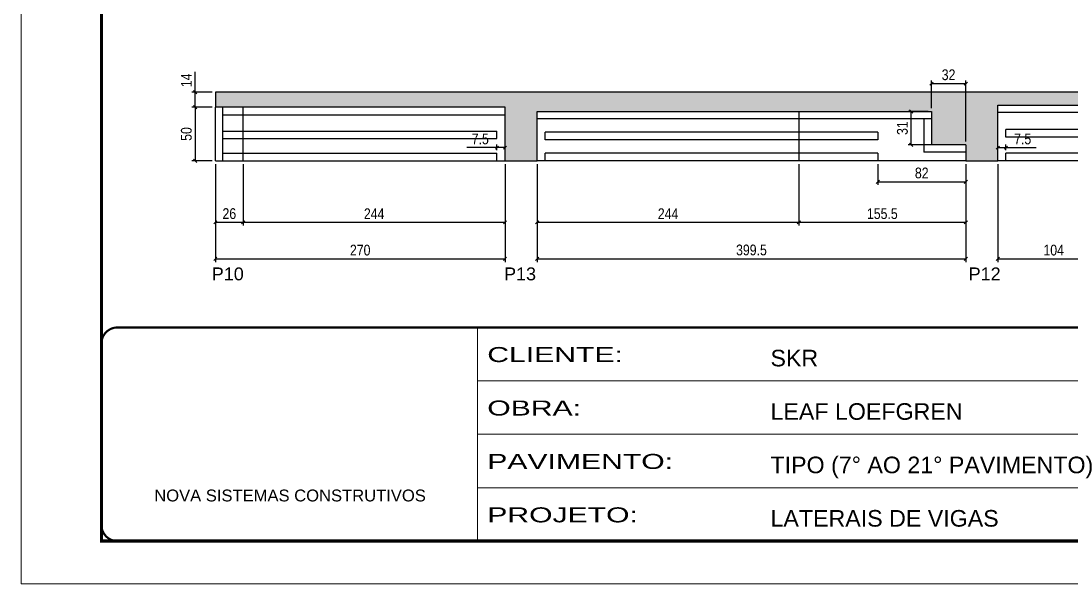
# Model space of a CAD drawing. Extents: x 3309 to 9563, y -2522 to 14608.
# Drawn here: x 3309 to 4288, y 10112 to 10637 of the extents above; entities that cross this region are included whole.
import ezdxf

# ---------------------------------------------------------------- set-up
doc = ezdxf.new("R2010")
doc.units = 0
doc.linetypes.add('CONTINUO', pattern=[0])
doc.linetypes.add('DASHED', pattern=[0.75, 0.5, -0.25])
for name, color, linetype in [('5', 5, 'Continuous'), ('COTA', 241, 'Continuous'), ('Painéis', 200, 'Continuous'), ('SARR_2.2x7', 40, 'Continuous')]:
    doc.layers.add(name, color=color, linetype=linetype)
doc.layers.add('Folhas', color=255, linetype='Continuous', lineweight=9)
doc.layers.add('SARRAFO DE PRESSAO', color=251, linetype='DASHED', lineweight=9)
doc.styles.add('ARIAL', font='arial.ttf')
doc.styles.add('COTA TECNICA', font='techl___.ttf', dxfattribs={"height": 10})
doc.styles.get("Standard").update_dxf_attribs({"font": 'arial.ttf'})
doc.styles.add('Tecnologia', font='')
doc.styles.get('Tecnologia').set_extended_font_data('Forgotten Futurist')
doc.dimstyles.new('PAINEL', dxfattribs={"dimtxt": 10, "dimasz": 3, "dimexe": 3, "dimexo": 3, "dimgap": 3, "dimtad": 1, "dimdec": 1, "dimzin": 12, "dimdsep": 46, "dimtxsty": 'COTA TECNICA', "dimblk1": 'OBLIQUE', "dimblk2": 'OBLIQUE', "dimsah": 1, "dimcen": 0.9, "dimclrd": 4, "dimclre": 4, "dimclrt": 240, "dimadec": 1, "dimazin": 3, "dimtfac": 1, "dimtdec": 1, "dimtmove": 0, "dimatfit": 3, "dimfxl": 1, "dimtolj": 1, "dimtzin": 12, "dimarcsym": 0})

# ---------------------------------------------------------------- blocks, each defined once
blk = doc.blocks.new('9999999999')
at = {"color": 30, "linetype": 'CONTINUO'}
for p, q in [((98564.56, 34230.21), (98564.56, 34429.45)), ((98564.56, 34379.64), (99583.98, 34379.64)), ((98564.56, 34329.83), (99487.98, 34329.83)), ((98564.56, 34280.02), (99487.98, 34280.02))]:
    blk.add_line(p, q, dxfattribs=at)
at = {"color": 30, "linetype": 'CONTINUO', "const_width": 2}
blk.add_lwpolyline([(99583.98, 34230.21), (99583.98, 34414.45, 0.414214), (99568.98, 34429.45), (98228.98, 34429.45, 0.414214), (98213.98, 34414.45), (98213.98, 34245.21, 0.414214), (98228.98, 34230.21), (99583.98, 34230.21)], format="xyb", dxfattribs=at)
at = {"layer": 'Folhas'}
blk.add_lwpolyline([(98138.98, 34190.21), (99623.98, 34190.21), (99623.98, 35240.21), (98138.98, 35240.21)], close=True, dxfattribs=at)
at = {"layer": 'Folhas', "color": 30, "const_width": 3}
blk.add_lwpolyline([(98213.98, 34230.21), (99583.98, 34230.21), (99583.98, 35200.21), (98213.98, 35200.21)], close=True, dxfattribs=at)
at = {"color": 7, "linetype": 'Continuous', "ltscale": 5, "style": 'ARIAL'}
for s, height, p in [('SKR', 15.483, (98837.68, 34393.13)), ('LEAF LOEFGREN', 15.4829, (98837.68, 34343.32)), ('TIPO (7° AO 21° PAVIMENTO)', 15.4829, (98837.68, 34293.51)), ('NOVA SISTEMAS CONSTRUTIVOS', 11.0592, (98263.19, 34267.21)), ('LATERAIS DE VIGAS', 15.4829, (98837.68, 34243.7))]:
    blk.add_text(s, height=height, dxfattribs=at).set_placement(p)
at = {"layer": 'Folhas', "color": 7, "style": 'Tecnologia', "width": 1.5}
for s, p in [('CLIENTE:', (98573.65, 34397.17)), ('OBRA:', (98573.65, 34347.31)), ('PAVIMENTO:', (98573.65, 34297.5)), ('PROJETO:', (98573.65, 34247.69))]:
    blk.add_text(s, height=14, dxfattribs=at).set_placement(p)
blk = doc.blocks.new('_Oblique')
at = {"color": 0, "linetype": 'ByBlock', "lineweight": -2}
blk.add_line((-0.5, -0.5), (0.5, 0.5), dxfattribs=at)
blk = doc.blocks.new('*D1778')
at = {"layer": 'COTA', "color": 4, "lineweight": -2, "transparency": 16777216}
for p, q in [((4220.08, 10503.75), (4220.08, 10412.31)), ((4324.08, 10503.75), (4324.08, 10412.31)), ((4220.08, 10415.31), (4324.08, 10415.31))]:
    blk.add_line(p, q, dxfattribs=at)
at = {"layer": 'Defpoints', "color": 0, "transparency": 16777216}
for p in [(4220.08, 10506.75), (4324.08, 10506.75), (4324.08, 10415.31)]:
    blk.add_point(p, dxfattribs=at)
at = {"layer": 'COTA', "color": 4, "lineweight": -2, "transparency": 16777216, "xscale": 3, "yscale": 3, "zscale": 3, "rotation": 180}
blk.add_blockref('_Oblique', (4220.08, 10415.31), dxfattribs=at)
at = {"layer": 'COTA', "color": 4, "lineweight": -2, "transparency": 16777216, "xscale": 3, "yscale": 3, "zscale": 3}
blk.add_blockref('_Oblique', (4324.08, 10415.31), dxfattribs=at)
at = {"layer": 'COTA', "color": 240, "transparency": 16777216, "insert": (4272.08, 10423.41), "char_height": 10, "attachment_point": 5, "style": 'COTA TECNICA'}
blk.add_mtext('\\A1;104', dxfattribs=at)
blk = doc.blocks.new('*D1777')
at = {"layer": 'COTA', "color": 4, "lineweight": -2, "transparency": 16777216}
for p, q in [((3790.58, 10503.75), (3790.58, 10412.31)), ((4190.08, 10503.75), (4190.08, 10412.31)), ((3790.58, 10415.31), (4190.08, 10415.31))]:
    blk.add_line(p, q, dxfattribs=at)
at = {"layer": 'Defpoints', "color": 0, "transparency": 16777216}
for p in [(3790.58, 10506.75), (4190.08, 10506.75), (4190.08, 10415.31)]:
    blk.add_point(p, dxfattribs=at)
at = {"layer": 'COTA', "color": 4, "lineweight": -2, "transparency": 16777216, "xscale": 3, "yscale": 3, "zscale": 3, "rotation": 180}
blk.add_blockref('_Oblique', (3790.58, 10415.31), dxfattribs=at)
at = {"layer": 'COTA', "color": 4, "lineweight": -2, "transparency": 16777216, "xscale": 3, "yscale": 3, "zscale": 3}
blk.add_blockref('_Oblique', (4190.08, 10415.31), dxfattribs=at)
at = {"layer": 'COTA', "color": 240, "transparency": 16777216, "insert": (3990.33, 10423.56), "char_height": 10, "attachment_point": 5, "style": 'COTA TECNICA'}
blk.add_mtext('\\A1;399.5', dxfattribs=at)
blk = doc.blocks.new('*D1772')
at = {"layer": 'COTA', "color": 4, "lineweight": -2, "transparency": 16777216}
for p, q in [((4034.58, 10503.75), (4034.58, 10446.34)), ((4190.08, 10503.75), (4190.08, 10446.34)), ((4190.08, 10449.34), (4034.58, 10449.34))]:
    blk.add_line(p, q, dxfattribs=at)
at = {"layer": 'Defpoints', "color": 0, "transparency": 16777216}
for p in [(4034.58, 10506.75), (4190.08, 10506.75), (4034.58, 10449.34)]:
    blk.add_point(p, dxfattribs=at)
at = {"layer": 'COTA', "color": 4, "lineweight": -2, "transparency": 16777216, "xscale": 3, "yscale": 3, "zscale": 3, "rotation": 180}
blk.add_blockref('_Oblique', (4034.58, 10449.34), dxfattribs=at)
at = {"layer": 'COTA', "color": 4, "lineweight": -2, "transparency": 16777216, "xscale": 3, "yscale": 3, "zscale": 3}
blk.add_blockref('_Oblique', (4190.08, 10449.34), dxfattribs=at)
at = {"layer": 'COTA', "color": 240, "transparency": 16777216, "insert": (4112.33, 10457.45), "char_height": 10, "attachment_point": 5, "style": 'COTA TECNICA'}
blk.add_mtext('\\A1;155.5', dxfattribs=at)
blk = doc.blocks.new('*D1773')
at = {"layer": 'COTA', "color": 4, "lineweight": -2, "transparency": 16777216}
for p, q in [((3790.58, 10503.75), (3790.58, 10446.34)), ((4034.58, 10503.75), (4034.58, 10446.34)), ((4034.58, 10449.34), (3790.58, 10449.34))]:
    blk.add_line(p, q, dxfattribs=at)
at = {"layer": 'Defpoints', "color": 0, "transparency": 16777216}
for p in [(3790.58, 10506.75), (4034.58, 10506.75), (3790.58, 10449.34)]:
    blk.add_point(p, dxfattribs=at)
at = {"layer": 'COTA', "color": 4, "lineweight": -2, "transparency": 16777216, "xscale": 3, "yscale": 3, "zscale": 3, "rotation": 180}
blk.add_blockref('_Oblique', (3790.58, 10449.34), dxfattribs=at)
at = {"layer": 'COTA', "color": 4, "lineweight": -2, "transparency": 16777216, "xscale": 3, "yscale": 3, "zscale": 3}
blk.add_blockref('_Oblique', (4034.58, 10449.34), dxfattribs=at)
at = {"layer": 'COTA', "color": 240, "transparency": 16777216, "insert": (3912.58, 10457.41), "char_height": 10, "attachment_point": 5, "style": 'COTA TECNICA'}
blk.add_mtext('\\A1;244', dxfattribs=at)
blk = doc.blocks.new('*D1774')
at = {"layer": 'COTA', "color": 4, "lineweight": -2, "transparency": 16777216}
for p, q in [((3490.58, 10503.75), (3490.58, 10412.31)), ((3760.58, 10503.75), (3760.58, 10412.31)), ((3490.58, 10415.31), (3760.58, 10415.31))]:
    blk.add_line(p, q, dxfattribs=at)
at = {"layer": 'Defpoints', "color": 0, "transparency": 16777216}
for p in [(3490.58, 10506.75), (3760.58, 10506.75), (3760.58, 10415.31)]:
    blk.add_point(p, dxfattribs=at)
at = {"layer": 'COTA', "color": 4, "lineweight": -2, "transparency": 16777216, "xscale": 3, "yscale": 3, "zscale": 3, "rotation": 180}
blk.add_blockref('_Oblique', (3490.58, 10415.31), dxfattribs=at)
at = {"layer": 'COTA', "color": 4, "lineweight": -2, "transparency": 16777216, "xscale": 3, "yscale": 3, "zscale": 3}
blk.add_blockref('_Oblique', (3760.58, 10415.31), dxfattribs=at)
at = {"layer": 'COTA', "color": 240, "transparency": 16777216, "insert": (3625.58, 10423.41), "char_height": 10, "attachment_point": 5, "style": 'COTA TECNICA'}
blk.add_mtext('\\A1;270', dxfattribs=at)
blk = doc.blocks.new('*D1775')
at = {"layer": 'COTA', "color": 4, "lineweight": -2, "transparency": 16777216}
for p, q in [((3516.58, 10503.75), (3516.58, 10446.34)), ((3760.58, 10503.75), (3760.58, 10446.34)), ((3760.58, 10449.34), (3516.58, 10449.34))]:
    blk.add_line(p, q, dxfattribs=at)
at = {"layer": 'Defpoints', "color": 0, "transparency": 16777216}
for p in [(3516.58, 10506.75), (3760.58, 10506.75), (3516.58, 10449.34)]:
    blk.add_point(p, dxfattribs=at)
at = {"layer": 'COTA', "color": 4, "lineweight": -2, "transparency": 16777216, "xscale": 3, "yscale": 3, "zscale": 3, "rotation": 180}
blk.add_blockref('_Oblique', (3516.58, 10449.34), dxfattribs=at)
at = {"layer": 'COTA', "color": 4, "lineweight": -2, "transparency": 16777216, "xscale": 3, "yscale": 3, "zscale": 3}
blk.add_blockref('_Oblique', (3760.58, 10449.34), dxfattribs=at)
at = {"layer": 'COTA', "color": 240, "transparency": 16777216, "insert": (3638.58, 10457.41), "char_height": 10, "attachment_point": 5, "style": 'COTA TECNICA'}
blk.add_mtext('\\A1;244', dxfattribs=at)
blk = doc.blocks.new('*D1768')
at = {"layer": 'COTA', "color": 4, "lineweight": -2, "transparency": 16777216}
for p, q in [((3490.58, 10503.75), (3490.58, 10446.34)), ((3516.58, 10503.75), (3516.58, 10446.34)), ((3516.58, 10449.34), (3490.58, 10449.34))]:
    blk.add_line(p, q, dxfattribs=at)
at = {"layer": 'Defpoints', "color": 0, "transparency": 16777216}
for p in [(3490.58, 10506.75), (3516.58, 10506.75), (3490.58, 10449.34)]:
    blk.add_point(p, dxfattribs=at)
at = {"layer": 'COTA', "color": 4, "lineweight": -2, "transparency": 16777216, "xscale": 3, "yscale": 3, "zscale": 3, "rotation": 180}
blk.add_blockref('_Oblique', (3490.58, 10449.34), dxfattribs=at)
at = {"layer": 'COTA', "color": 4, "lineweight": -2, "transparency": 16777216, "xscale": 3, "yscale": 3, "zscale": 3}
blk.add_blockref('_Oblique', (3516.58, 10449.34), dxfattribs=at)
at = {"layer": 'COTA', "color": 240, "transparency": 16777216, "insert": (3503.58, 10457.44), "char_height": 10, "attachment_point": 5, "style": 'COTA TECNICA'}
blk.add_mtext('\\A1;26', dxfattribs=at)
blk = doc.blocks.new('*D1769')
at = {"layer": 'COTA', "color": 4, "lineweight": -2, "transparency": 16777216}
for p, q in [((3487.58, 10556.75), (3468.66, 10556.75)), ((3471.66, 10556.75), (3471.66, 10506.75)), ((3487.58, 10506.75), (3468.66, 10506.75))]:
    blk.add_line(p, q, dxfattribs=at)
at = {"layer": 'Defpoints', "color": 0, "transparency": 16777216}
for p in [(3490.58, 10556.75), (3471.66, 10506.75), (3490.58, 10506.75)]:
    blk.add_point(p, dxfattribs=at)
at = {"layer": 'COTA', "color": 4, "lineweight": -2, "transparency": 16777216, "xscale": 3, "yscale": 3, "zscale": 3}
for p, rotation in [((3471.66, 10556.75), 90), ((3471.66, 10506.75), 270)]:
    blk.add_blockref('_Oblique', p, dxfattribs=dict(at, rotation=rotation))
at = {"layer": 'COTA', "color": 240, "transparency": 16777216, "insert": (3463.55, 10531.75), "char_height": 10, "attachment_point": 5, "rotation": 90, "style": 'COTA TECNICA'}
blk.add_mtext('\\A1;50', dxfattribs=at)
blk = doc.blocks.new('*D1770')
at = {"layer": 'COTA', "color": 4, "lineweight": -2, "transparency": 16777216}
for p, q in [((3471.66, 10570.75), (3471.66, 10589.87)), ((3487.58, 10570.75), (3468.66, 10570.75)), ((3471.66, 10556.75), (3471.66, 10570.75)), ((3487.58, 10556.75), (3468.66, 10556.75))]:
    blk.add_line(p, q, dxfattribs=at)
at = {"layer": 'Defpoints', "color": 0, "transparency": 16777216}
for p in [(3471.66, 10570.75), (3490.58, 10570.75), (3490.58, 10556.75)]:
    blk.add_point(p, dxfattribs=at)
at = {"layer": 'COTA', "color": 4, "lineweight": -2, "transparency": 16777216, "xscale": 3, "yscale": 3, "zscale": 3}
for p, rotation in [((3471.66, 10570.75), 90), ((3471.66, 10556.75), 270)]:
    blk.add_blockref('_Oblique', p, dxfattribs=dict(at, rotation=rotation))
at = {"layer": 'COTA', "color": 240, "transparency": 16777216, "insert": (3463.59, 10581.81), "char_height": 10, "attachment_point": 5, "rotation": 90, "style": 'COTA TECNICA'}
blk.add_mtext('\\A1;14', dxfattribs=at)
blk = doc.blocks.new('*D1771')
at = {"layer": 'COTA', "color": 4, "lineweight": -2, "transparency": 16777216}
for p, q in [((4220.08, 10516.75), (4220.08, 10522.02)), ((4220.08, 10519.02), (4227.58, 10519.02)), ((4227.58, 10516.75), (4227.58, 10522.02)), ((4227.58, 10519.02), (4255.74, 10519.02))]:
    blk.add_line(p, q, dxfattribs=at)
at = {"layer": 'Defpoints', "color": 0, "transparency": 16777216}
for p in [(4220.08, 10513.75), (4227.58, 10519.02), (4227.58, 10513.75)]:
    blk.add_point(p, dxfattribs=at)
at = {"layer": 'COTA', "color": 4, "lineweight": -2, "transparency": 16777216, "xscale": 3, "yscale": 3, "zscale": 3, "rotation": 180}
blk.add_blockref('_Oblique', (4220.08, 10519.02), dxfattribs=at)
at = {"layer": 'COTA', "color": 4, "lineweight": -2, "transparency": 16777216, "xscale": 3, "yscale": 3, "zscale": 3}
blk.add_blockref('_Oblique', (4227.58, 10519.02), dxfattribs=at)
at = {"layer": 'COTA', "color": 240, "transparency": 16777216, "insert": (4243.16, 10527.13), "char_height": 10, "attachment_point": 5, "style": 'COTA TECNICA'}
blk.add_mtext('\\A1;7.5', dxfattribs=at)
blk = doc.blocks.new('*D1767')
at = {"layer": 'COTA', "color": 4, "lineweight": -2, "transparency": 16777216}
for p, q in [((3753.08, 10519.02), (3724.93, 10519.02)), ((3753.08, 10516.75), (3753.08, 10522.02)), ((3760.58, 10519.02), (3753.08, 10519.02)), ((3760.58, 10516.75), (3760.58, 10522.02))]:
    blk.add_line(p, q, dxfattribs=at)
at = {"layer": 'Defpoints', "color": 0, "transparency": 16777216}
for p in [(3753.08, 10519.02), (3753.08, 10513.75), (3760.58, 10513.75)]:
    blk.add_point(p, dxfattribs=at)
at = {"layer": 'COTA', "color": 4, "lineweight": -2, "transparency": 16777216, "xscale": 3, "yscale": 3, "zscale": 3, "rotation": 180}
blk.add_blockref('_Oblique', (3753.08, 10519.02), dxfattribs=at)
at = {"layer": 'COTA', "color": 4, "lineweight": -2, "transparency": 16777216, "xscale": 3, "yscale": 3, "zscale": 3}
blk.add_blockref('_Oblique', (3760.58, 10519.02), dxfattribs=at)
at = {"layer": 'COTA', "color": 240, "transparency": 16777216, "insert": (3737.51, 10527.13), "char_height": 10, "attachment_point": 5, "style": 'COTA TECNICA'}
blk.add_mtext('\\A1;7.5', dxfattribs=at)
blk = doc.blocks.new('*D1780')
at = {"layer": 'COTA', "color": 4, "lineweight": -2, "transparency": 16777216}
for p, q in [((4158.08, 10555.75), (4158.08, 10581.73)), ((4190.08, 10524.75), (4190.08, 10581.73)), ((4158.08, 10578.73), (4190.08, 10578.73))]:
    blk.add_line(p, q, dxfattribs=at)
at = {"layer": 'Defpoints', "color": 0, "transparency": 16777216}
for p in [(4190.08, 10578.73), (4158.08, 10552.75, 0), (4190.08, 10521.75, 0)]:
    blk.add_point(p, dxfattribs=at)
at = {"layer": 'COTA', "color": 4, "lineweight": -2, "transparency": 16777216, "xscale": 3, "yscale": 3, "zscale": 3, "rotation": 180}
blk.add_blockref('_Oblique', (4158.08, 10578.73), dxfattribs=at)
at = {"layer": 'COTA', "color": 4, "lineweight": -2, "transparency": 16777216, "xscale": 3, "yscale": 3, "zscale": 3}
blk.add_blockref('_Oblique', (4190.08, 10578.73), dxfattribs=at)
at = {"layer": 'COTA', "color": 240, "transparency": 16777216, "insert": (4174.08, 10586.95), "char_height": 10, "attachment_point": 5, "style": 'COTA TECNICA'}
blk.add_mtext('\\A1;32', dxfattribs=at)
blk = doc.blocks.new('*D1781')
at = {"layer": 'COTA', "color": 4, "lineweight": -2, "transparency": 16777216}
for p, q in [((4155.08, 10552.75), (4136.29, 10552.75)), ((4139.29, 10521.75), (4139.29, 10552.75)), ((4155.08, 10521.75), (4136.29, 10521.75))]:
    blk.add_line(p, q, dxfattribs=at)
at = {"layer": 'Defpoints', "color": 0, "transparency": 16777216}
for p in [(4139.29, 10552.75), (4158.08, 10552.75, 0), (4158.08, 10521.75, 0)]:
    blk.add_point(p, dxfattribs=at)
at = {"layer": 'COTA', "color": 4, "lineweight": -2, "transparency": 16777216, "xscale": 3, "yscale": 3, "zscale": 3}
for p, rotation in [((4139.29, 10552.75), 90), ((4139.29, 10521.75), 270)]:
    blk.add_blockref('_Oblique', p, dxfattribs=dict(at, rotation=rotation))
at = {"layer": 'COTA', "color": 240, "transparency": 16777216, "insert": (4131.07, 10537.25), "char_height": 10, "attachment_point": 5, "rotation": 90, "style": 'COTA TECNICA'}
blk.add_mtext('\\A1;31', dxfattribs=at)
blk = doc.blocks.new('*D1782')
at = {"layer": 'COTA', "color": 4, "lineweight": -2, "transparency": 16777216}
for p, q in [((4108.08, 10503.75), (4108.08, 10484.25)), ((4190.08, 10503.75), (4190.08, 10484.25)), ((4108.08, 10487.25), (4190.08, 10487.25))]:
    blk.add_line(p, q, dxfattribs=at)
at = {"layer": 'Defpoints', "color": 0, "transparency": 16777216}
for p in [(4108.08, 10506.75, 0), (4190.08, 10506.75, 0), (4190.08, 10487.25)]:
    blk.add_point(p, dxfattribs=at)
at = {"layer": 'COTA', "color": 4, "lineweight": -2, "transparency": 16777216, "xscale": 3, "yscale": 3, "zscale": 3, "rotation": 180}
blk.add_blockref('_Oblique', (4108.08, 10487.25), dxfattribs=at)
at = {"layer": 'COTA', "color": 4, "lineweight": -2, "transparency": 16777216, "xscale": 3, "yscale": 3, "zscale": 3}
blk.add_blockref('_Oblique', (4190.08, 10487.25), dxfattribs=at)
at = {"layer": 'COTA', "color": 240, "transparency": 16777216, "insert": (4149.08, 10495.34), "char_height": 10, "attachment_point": 5, "style": 'COTA TECNICA'}
blk.add_mtext('\\A1;82', dxfattribs=at)

msp = doc.modelspace()

# ---------------------------------------------------------------- hatches: boundary and pattern name
at = {"layer": 'COTA'}
h = msp.add_hatch(dxfattribs=at)
h.set_pattern_fill('AR-CONC', color=256, scale=0.03)
h.paths.add_polyline_path([(3490.58, 10570.75), (3490.58, 10556.75), (3760.58, 10556.75), (3760.58, 10506.75), (3790.58, 10506.75), (3790.58, 10552.75), (4158.08, 10552.75), (4158.08, 10521.75), (4190.08, 10521.75), (4190.08, 10506.75), (4220.08, 10506.75), (4220.08, 10558.75), (4324.08, 10558.75), (4324.08, 10570.75)])

# ---------------------------------------------------------------- linework, layer by layer
for p, q in [((4324.08, 10570.75, 0), (3490.58, 10570.75, 0)), ((3490.58, 10570.75, 0), (3490.58, 10556.75, 0)), ((4158.08, 10521.75, 0), (4151.08, 10521.75, 0)), ((4151.08, 10521.75, 0), (4151.08, 10514.75, 0)), ((3760.58, 10506.75, 0), (3790.58, 10506.75, 0)), ((4190.08, 10506.75, 0), (4220.08, 10506.75, 0))]:
    msp.add_line(p, q, dxfattribs=at)
at = {"layer": 'Painéis', "linetype": 'ByBlock'}
for p, q in [((3760.58, 10556.75, 0), (3490.58, 10556.75, 0)), ((3490.58, 10506.75, 0), (3490.58, 10556.75, 0)), ((3516.58, 10506.75, 0), (3516.58, 10556.75, 0)), ((3760.58, 10506.75, 0), (3760.58, 10556.75, 0)), ((3790.58, 10506.75, 0), (3790.58, 10552.75, 0)), ((3790.58, 10552.75, 0), (4158.08, 10552.75, 0)), ((4034.58, 10552.75, 0), (4034.58, 10506.75, 0)), ((4158.08, 10552.75, 0), (4158.08, 10521.75, 0)), ((4220.08, 10506.75, 0), (4220.08, 10558.75, 0)), ((4220.08, 10558.75, 0), (4324.08, 10558.75, 0)), ((4190.08, 10521.75, 0), (4158.08, 10521.75, 0)), ((4190.08, 10521.75, 0), (4190.08, 10506.75, 0)), ((3490.58, 10506.75, 0), (3760.58, 10506.75, 0)), ((4190.08, 10506.75, 0), (3790.58, 10506.75, 0)), ((4324.08, 10506.75, 0), (4220.08, 10506.75, 0))]:
    msp.add_line(p, q, dxfattribs=at)
at = {"layer": 'SARR_2.2x7', "linetype": 'Continuous'}
for p, q in [((3497.58, 10506.75, 0), (3497.58, 10556.75, 0)), ((3497.58, 10549.75, 0), (3760.58, 10549.75, 0)), ((4034.58, 10545.75, 0), (3790.58, 10545.75, 0)), ((4158.08, 10545.75, 0), (4034.58, 10545.75, 0)), ((4151.08, 10545.75, 0), (4151.08, 10521.75, 0)), ((4317.08, 10551.75, 0), (4220.08, 10551.75, 0)), ((3497.58, 10534.55, 0), (3753.08, 10534.55, 0)), ((3753.08, 10527.55, 0), (3753.08, 10534.55, 0)), ((3798.08, 10526.39, 0), (3798.08, 10533.39, 0)), ((4034.58, 10533.39, 0), (3798.08, 10533.39, 0)), ((4108.08, 10533.39, 0), (4034.58, 10533.39, 0)), ((4108.08, 10533.39, 0), (4108.08, 10526.39, 0)), ((4227.58, 10528.9, 0), (4227.58, 10535.9, 0)), ((4317.08, 10535.9, 0), (4227.58, 10535.9, 0)), ((3497.58, 10527.55, 0), (3753.08, 10527.55, 0)), ((4034.58, 10526.39, 0), (3798.08, 10526.39, 0)), ((4108.08, 10526.39, 0), (4034.58, 10526.39, 0)), ((4317.08, 10528.9, 0), (4227.58, 10528.9, 0)), ((3497.58, 10513.75, 0), (3753.08, 10513.75, 0)), ((3753.08, 10506.75, 0), (3753.08, 10513.75, 0)), ((3798.08, 10506.75, 0), (3798.08, 10513.75, 0)), ((4034.58, 10513.75, 0), (3798.08, 10513.75, 0)), ((4108.08, 10513.75, 0), (4034.58, 10513.75, 0)), ((4108.08, 10513.75, 0), (4108.08, 10506.75, 0)), ((4190.08, 10514.75, 0), (4151.08, 10514.75, 0)), ((4227.58, 10506.75, 0), (4227.58, 10513.75, 0)), ((4317.08, 10513.75, 0), (4227.58, 10513.75, 0))]:
    msp.add_line(p, q, dxfattribs=at)

# ---------------------------------------------------------------- block references
at = {"layer": 'SARRAFO DE PRESSAO', "color": 6, "linetype": 'ByBlock'}
msp.add_blockref('9999999999', (-94829.61, -24078.07), dxfattribs=at)

# ---------------------------------------------------------------- texts
at = {"layer": '5', "linetype": 'Continuous'}
for s, p in [('P10', (3487.23, 10395.3, 0)), ('P13', (3759.68, 10395.3, 0)), ('P12', (4192.82, 10395.3, 0))]:
    msp.add_text(s, height=12, rotation=359.99996, dxfattribs=at).set_placement(p)

# ---------------------------------------------------------------- dimensions: what is measured, and where the dimension line sits
at = {"layer": 'COTA'}
for base, p1, p2, picture, middle in [((4190.08, 10578.73), (4158.08, 10552.75, 0), (4190.08, 10521.75, 0), '*D1780', (4174.08, 10586.95)), ((3753.08, 10519.02, 0), (3760.58, 10513.75, 0), (3753.08, 10513.75, 0), '*D1767', (3737.51, 10527.13, 0)), ((4190.08, 10415.31, 0), (3790.58, 10506.75, 0), (4190.08, 10506.75, 0), '*D1777', (3990.33, 10423.56, 0)), ((4190.08, 10487.25), (4108.08, 10506.75, 0), (4190.08, 10506.75, 0), '*D1782', (4149.08, 10495.34)), ((4324.08, 10415.31, 0), (4220.08, 10506.75, 0), (4324.08, 10506.75, 0), '*D1778', (4272.08, 10423.41, 0))]:
    dim = msp.add_linear_dim(base=base, p1=p1, p2=p2, dimstyle='PAINEL', dxfattribs=at)
    dim.commit()
    dim.dimension.update_dxf_attribs({"geometry": picture, "text_midpoint": middle})
for base, p1, p2, angle, picture, middle in [((3471.66, 10570.75, 0), (3490.58, 10556.75, 0), (3490.58, 10570.75, 0), 90, '*D1770', (3463.59, 10581.81, 0)), ((3471.66, 10506.75, 0), (3490.58, 10556.75, 0), (3490.58, 10506.75, 0), 90, '*D1769', (3463.55, 10531.75, 0)), ((4139.29, 10552.75), (4158.08, 10521.75, 0), (4158.08, 10552.75, 0), 90, '*D1781', (4131.07, 10537.25)), ((4227.58, 10519.02, 0), (4220.08, 10513.75, 0), (4227.58, 10513.75, 0), 180, '*D1771', (4243.16, 10527.13, 0)), ((3760.58, 10415.31, 0), (3490.58, 10506.75, 0), (3760.58, 10506.75, 0), 180, '*D1774', (3625.58, 10423.41, 0)), ((3490.58, 10449.34, 0), (3516.58, 10506.75, 0), (3490.58, 10506.75, 0), 180, '*D1768', (3503.58, 10457.44, 0)), ((3516.58, 10449.34, 0), (3760.58, 10506.75, 0), (3516.58, 10506.75, 0), 180, '*D1775', (3638.58, 10457.41, 0)), ((4034.58, 10449.34, 0), (4190.08, 10506.75, 0), (4034.58, 10506.75, 0), 180, '*D1772', (4112.33, 10457.45, 0))]:
    dim = msp.add_linear_dim(base=base, p1=p1, p2=p2, angle=angle, dimstyle='PAINEL', dxfattribs=at)
    dim.commit()
    dim.dimension.update_dxf_attribs({"geometry": picture, "text_midpoint": middle})
dim = msp.add_linear_dim(base=(3790.58, 10449.34, 0), p1=(4034.58, 10506.75, 0), p2=(3790.58, 10506.75, 0), angle=180, dimstyle='PAINEL', override={"dimtmove": 1}, dxfattribs=at)
dim.commit()
dim.dimension.update_dxf_attribs({"geometry": '*D1773', "text_midpoint": (3912.58, 10457.41, 0)})

doc.saveas('drawing.dxf')
